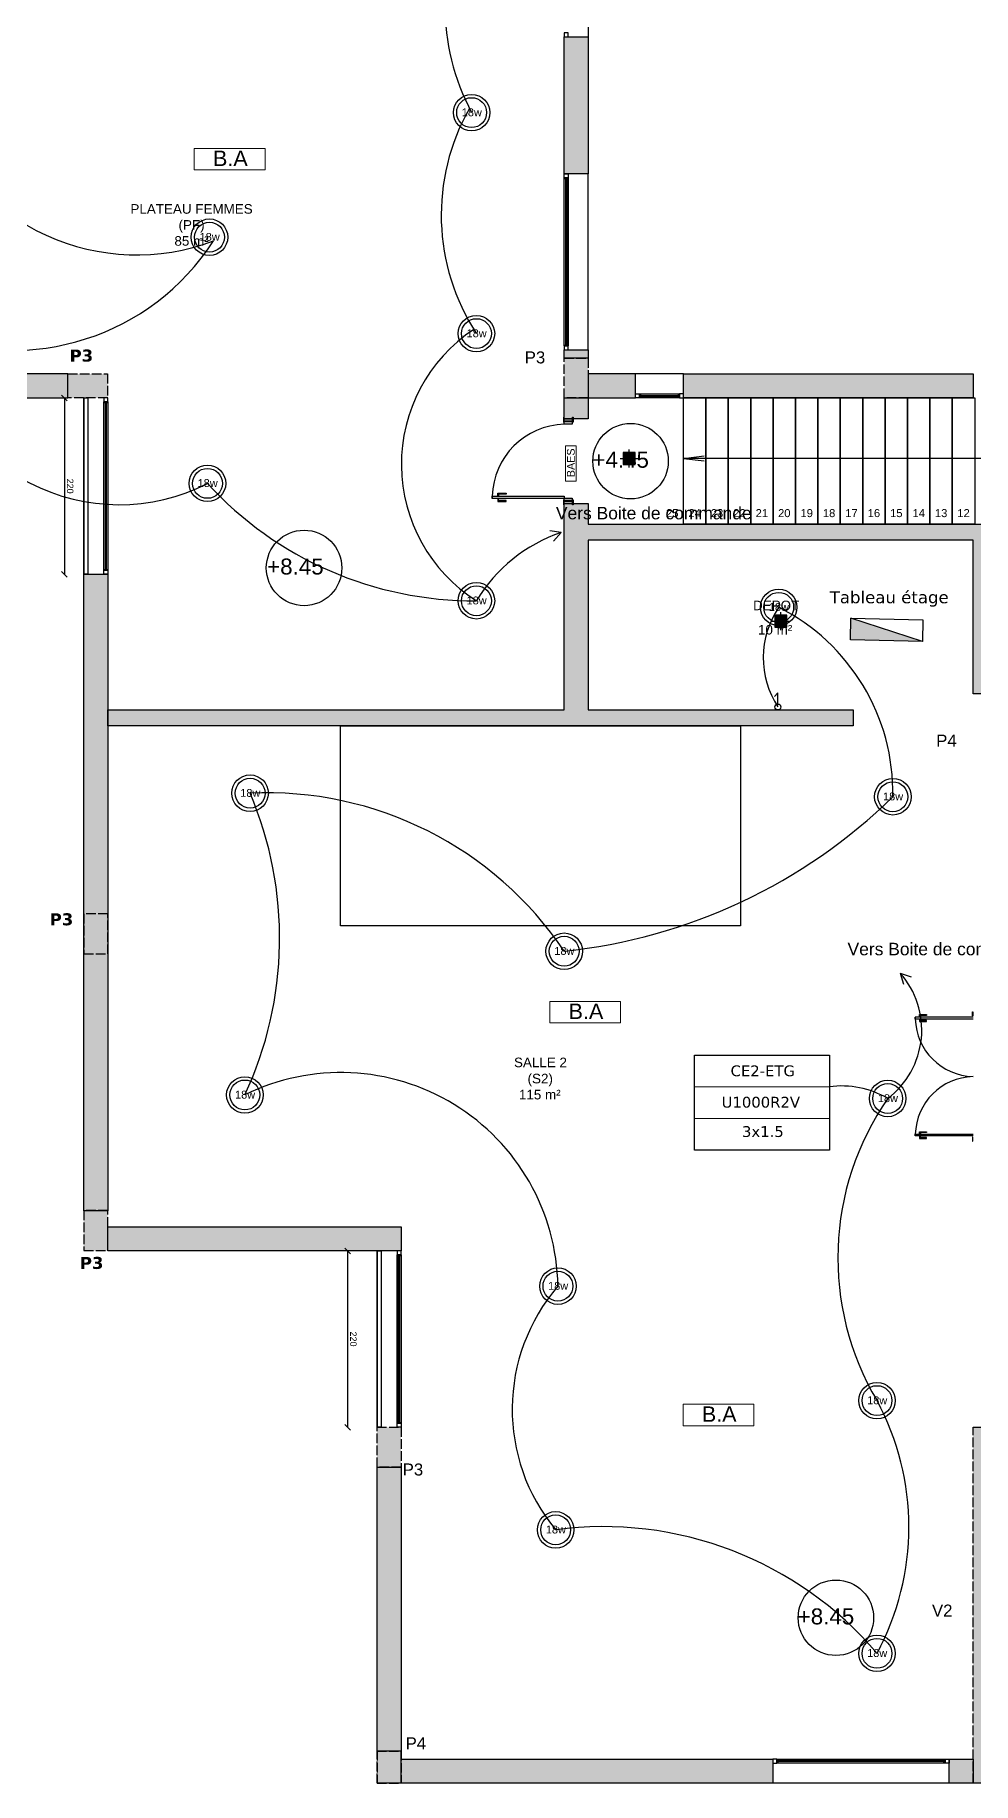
# Model space of a CAD drawing. Header units: millimetres. Extents: x 31778 to 54642, y 18502 to 28743.
# Drawn here: x 50602 to 51774, y 19860 to 22045 of the extents above; entities that cross this region are included whole.
import ezdxf
from ezdxf.enums import TextEntityAlignment as Align

# ---------------------------------------------------------------- set-up
doc = ezdxf.new("R2010")
doc.units = ezdxf.units.MM
doc.linetypes.add('ACAD_ISO02W100', pattern=[15, 12, -3])
doc.linetypes.add('ACAD_ISO03W100', pattern=[30, 12, -18])
for name, color, linetype in [('BS', 1, 'Continuous'), ('CIRCUITS ECLAIRAGE', 1, 'Continuous'), ('MUR BAS', 7, 'Continuous'), ('Plan Archi', 8, 'Continuous')]:
    doc.layers.add(name, color=color, linetype=linetype)
doc.layers.add('STRUCTURE POUTRES', color=5, linetype='ACAD_ISO03W100', lineweight=20)
doc.styles.add('ARIAL', font='arial.ttf')
doc.styles.add('CARTOUCHE', font='verdana.ttf')
doc.styles.get("Standard").update_dxf_attribs({"font": 'arial.ttf'})
doc.styles.add('STD', font='arial.ttf')
doc.styles.add('Verdana', font='verdana.ttf')
doc.dimstyles.new('Copie1.50', dxfattribs={"dimtxt": 8, "dimasz": 7, "dimexe": 0.18, "dimexo": 0.0625, "dimgap": 3, "dimtad": 3, "dimdec": 0, "dimzin": 0, "dimdsep": 46, "dimtxsty": 'Standard', "dimblk1": 'OBLIQUE', "dimblk2": 'OBLIQUE', "dimsah": 1, "dimcen": 0.09, "dimse1": 1, "dimse2": 1, "dimclrt": 256, "dimadec": 0, "dimazin": 0, "dimtfac": 1, "dimtdec": 0, "dimtofl": 0, "dimtmove": 0, "dimatfit": 3, "dimfxl": 1, "dimtolj": 1, "dimtzin": 0, "dimarcsym": 0})

# ---------------------------------------------------------------- blocks, each defined once
blk = doc.blocks.new('_OBLIQUE')
at = {"color": 0, "linetype": 'ByBlock'}
blk.add_line((-0.5, -0.5), (0.5, 0.5), dxfattribs=at)
blk = doc.blocks.new('*D196')
at = {"layer": 'Defpoints', "color": 0, "transparency": 16777216}
for p in [(50663, 21591.4), (50638.8, 21371), (50663, 21371)]:
    blk.add_point(p, dxfattribs=at)
at = {"layer": 'Plan Archi', "color": 0, "lineweight": -2, "transparency": 16777216}
blk.add_line((50638.8, 21591.4), (50638.8, 21371), dxfattribs=at)
at = {"layer": 'Plan Archi', "color": 0, "lineweight": -2, "transparency": 16777216, "xscale": 7, "yscale": 7, "zscale": 7}
for p, rotation in [((50638.8, 21591.4), 90), ((50638.8, 21371), 270)]:
    blk.add_blockref('_OBLIQUE', p, dxfattribs=dict(at, rotation=rotation))
at = {"layer": 'Plan Archi', "transparency": 16777216, "insert": (50645.9, 21481.2), "char_height": 8, "attachment_point": 5, "rotation": 270}
blk.add_mtext('\\A1;220', dxfattribs=at)
blk = doc.blocks.new('18w')
at = {"layer": 'MUR BAS', "color": 1}
for radius in [46.6, 38.1]:
    blk.add_circle((54837.7, -12071.2), radius, dxfattribs=at)
at = {"layer": 'MUR BAS', "color": 1, "insert": (54812.6, -12060.4), "char_height": 20, "attachment_point": 1}
blk.add_mtext_dynamic_manual_height_columns('18w', width=53.485, gutter_width=100, heights=[0], dxfattribs=at)
blk = doc.blocks.new('interrupteur simple allumage')
at = {"color": 3}
for p, q in [((0, -27473), (-13941, -42319)), ((0, -73626), (0, -27473))]:
    blk.add_line(p, q, dxfattribs=at)
blk.add_circle((0, -85871), 12245, dxfattribs=at)
blk = doc.blocks.new('tableau electrique')
at = {"lineweight": -2}
blk.add_hatch(color=0, dxfattribs=at).paths.add_polyline_path([(1445.12, 476.143), (1445.12, 476.323), (1444.52, 476.143)])
at = {"color": 0, "lineweight": -2}
blk.add_line((1444.52, 476.143), (1445.12, 476.323), dxfattribs=at)
blk.add_lwpolyline([(1444.52, 476.143), (1445.12, 476.143), (1445.12, 476.323), (1444.52, 476.323)], close=True, dxfattribs=at)
blk = doc.blocks.new('BS')
at = {"layer": 'BS', "color": 5, "lineweight": 20}
blk.add_lwpolyline([(-0.073, 0.734), (0.373, 0.734), (0.373, -0.74), (-0.073, -0.74)], close=True, dxfattribs=at)
at = {"layer": 'BS', "insert": (-0.014, -0.574), "char_height": 0.3211, "width": 1.19868, "attachment_point": 1, "rotation": 90, "style": 'STD'}
blk.add_mtext('BAES', dxfattribs=at)
blk = doc.blocks.new("bloc d'ambiance")
at = {"layer": 'BS', "color": 5, "lineweight": 20}
blk.add_lwpolyline([(22.1, 6.7), (22.1, -6.7), (-22.1, -6.7), (-22.1, 6.7)], close=True, dxfattribs=at)
at = {"layer": 'BS', "insert": (-10.4, 5.4), "char_height": 9.63, "width": 35.96, "attachment_point": 1, "style": 'STD'}
blk.add_mtext('B.A', dxfattribs=at)
blk = doc.blocks.new('ETIQ ECL')
at = {"color": 6, "linetype": 'ByBlock'}
blk.add_lwpolyline([(-28.09, 19.8), (28.09, 19.8), (28.09, -19.8), (-28.09, -19.8)], close=True, dxfattribs=at)
at = {"layer": 'STRUCTURE POUTRES', "color": 6, "linetype": 'ByBlock'}
for points in [[(-28.09, 19.8), (28.09, 19.8), (28.09, 6.6), (-28.09, 6.6)], [(-28.09, 6.6), (28.09, 6.6), (28.09, -6.6), (-28.09, -6.6)], [(-28.09, -6.6), (28.09, -6.6), (28.09, -19.8), (-28.09, -19.8)]]:
    blk.add_lwpolyline(points, close=True, dxfattribs=at)
at = {"layer": 'STRUCTURE POUTRES', "color": 6, "linetype": 'ByBlock', "style": 'Verdana'}
for tag, p in [('CIRCUIT', (0.33, 10.99)), ('CABLE', (-0.49, -2.08)), ('SECTION', (0.37, -14.32))]:
    blk.add_attdef(tag, text='', height=4.5, dxfattribs=at).set_placement(p, align=Align.CENTER)
blk = doc.blocks.new('FLECHZ')
at = {"color": 6}
for q in [(-13.5, 5), (-3.4, 14)]:
    blk.add_line((0, 0), q, dxfattribs=at)

msp = doc.modelspace()

# ---------------------------------------------------------------- hatches: boundary and pattern name
at = {"layer": 'Plan Archi'}
h = msp.add_hatch(color=256, dxfattribs=at)
h.dxf.hatch_style = 1
h.paths.add_polyline_path([(51263.537, 22042.688), (51293.537, 22042.688), (51293.537, 21871.417), (51263.537, 21871.417)])
h = msp.add_hatch(color=256, dxfattribs=at)
h.dxf.hatch_style = 1
h.paths.add_polyline_path([(51263.537, 21651.417), (51293.537, 21651.417), (51293.537, 21641.175), (51263.537, 21641.175)])
at = {"layer": 'Plan Archi', "linetype": 'ACAD_ISO02W100'}
h = msp.add_hatch(color=256, dxfattribs=at)
h.dxf.hatch_style = 1
h.paths.add_polyline_path([(51263.537, 21641.175), (51293.537, 21641.175), (51293.537, 21591.417), (51263.537, 21591.417)])
for points in [[(51263.537, 21641.175), (51293.537, 21641.175), (51293.537, 21591.417), (51263.537, 21591.417)], [(50643.001, 21621.417), (50692.823, 21621.417), (50692.823, 21591.596), (50643.001, 21591.596)], [(50663.001, 20896.496), (50693.001, 20896.496), (50693.001, 20946.496), (50663.001, 20946.496)], [(50663.028, 20525.667), (50693.028, 20525.667), (50693.028, 20575.667), (50663.028, 20575.667)], [(51029.441, 20304.917), (51059.441, 20304.917), (51059.441, 20254.917), (51029.441, 20254.917)], [(51059.441, 19860.191), (51059.441, 19900.191), (51029.441, 19900.191), (51029.441, 19860.191)]]:
    msp.add_hatch(color=256, dxfattribs=at).paths.add_polyline_path(points)
at = {"layer": 'Plan Archi'}
h = msp.add_hatch(color=256, dxfattribs=at)
h.dxf.hatch_style = 1
h.paths.add_polyline_path([(50643.001, 21621.507), (50331.871, 21621.417), (50331.871, 21591.417), (50643.001, 21591.507)])
h = msp.add_hatch(color=256, dxfattribs=at)
h.dxf.hatch_style = 1
h.paths.add_polyline_path([(51352.407, 21591.417), (51352.407, 21621.417), (51293.537, 21621.417), (51293.537, 21591.417)])
h = msp.add_hatch(color=256, dxfattribs=at)
h.dxf.hatch_style = 1
h.paths.add_polyline_path([(51412.407, 21621.417), (51774.293, 21621.417), (51774.293, 21591.417), (51412.407, 21591.417)])
h = msp.add_hatch(color=256, dxfattribs=at)
h.dxf.hatch_style = 1
h.paths.add_polyline_path([(51263.537, 21591.417), (51293.537, 21591.417), (51293.537, 21565.514), (51263.537, 21565.514)])
at = {"layer": 'Plan Archi', "true_color": 0xffffff}
h = msp.add_hatch(color=7, dxfattribs=at)
h.dxf.hatch_style = 1
h.paths.add_polyline_path([(51337.144, 21508.465), (51352.144, 21508.465), (51352.144, 21523.465), (51337.144, 21523.465)])
at = {"layer": 'Plan Archi'}
h = msp.add_hatch(color=256, dxfattribs=at)
h.dxf.hatch_style = 1
edge = h.paths.add_edge_path()
edge.add_arc((51344.644, 21515.965), 2.727, 0, 360, ccw=False)
h = msp.add_hatch(color=256, dxfattribs=at)
h.dxf.hatch_style = 1
h.paths.add_polyline_path([(51293.537, 21413.532), (51293.537, 21201.532), (51624.293, 21201.532), (51624.293, 21181.532), (50693.017, 21181.531), (50693.017, 21201.531), (51263.537, 21201.532), (51263.537, 21459.433), (51293.537, 21459.433), (51293.537, 21433.532), (51804.356, 21433.532), (51804.356, 21221.533), (51774.293, 21221.533), (51774.293, 21413.532)])
h = msp.add_hatch(color=256, dxfattribs=at)
h.dxf.hatch_style = 1
h.paths.add_polyline_path([(50662.988, 21371.024), (50693.015, 21371.024), (50693.028, 20575.31), (50663.001, 20575.31)])
at = {"layer": 'Plan Archi', "true_color": 0xffffff}
h = msp.add_hatch(color=7, dxfattribs=at)
h.dxf.hatch_style = 1
h.paths.add_polyline_path([(51526.447, 21305.032), (51541.447, 21305.032), (51541.447, 21320.032), (51526.447, 21320.032)])
at = {"layer": 'Plan Archi'}
h = msp.add_hatch(color=256, dxfattribs=at)
h.dxf.hatch_style = 1
edge = h.paths.add_edge_path()
edge.add_arc((51533.947, 21312.532), 2.727, 0, 360, ccw=False)
h = msp.add_hatch(color=256, dxfattribs=at)
h.dxf.hatch_style = 1
h.paths.add_polyline_path([(51059.441, 20525.31), (50693.028, 20525.31), (50693.028, 20555.31), (51059.441, 20555.31)])
at = {"layer": 'Plan Archi', "linetype": 'ACAD_ISO02W100'}
h = msp.add_hatch(color=256, dxfattribs=at)
h.dxf.hatch_style = 1
h.paths.add_polyline_path([(51029.441, 20304.917), (51059.441, 20304.917), (51059.441, 20254.917), (51029.441, 20254.917)])
h = msp.add_hatch(color=256, dxfattribs=at)
h.dxf.hatch_style = 1
h.paths.add_polyline_path([(51774.293, 20304.917), (51804.407, 20304.917), (51804.407, 19860.191), (51774.293, 19860.191)])
at = {"layer": 'Plan Archi'}
h = msp.add_hatch(color=256, dxfattribs=at)
h.dxf.hatch_style = 1
h.paths.add_polyline_path([(51029.441, 20254.917), (51059.441, 20254.917), (51059.441, 19900.191), (51029.441, 19900.191)])
at = {"layer": 'Plan Archi', "linetype": 'ACAD_ISO02W100'}
h = msp.add_hatch(color=256, dxfattribs=at)
h.dxf.hatch_style = 1
h.paths.add_polyline_path([(51029.441, 19900.191), (51059.441, 19900.191), (51059.441, 19860.191), (51029.441, 19860.191)])
at = {"layer": 'Plan Archi'}
h = msp.add_hatch(color=256, dxfattribs=at)
h.dxf.hatch_style = 1
h.paths.add_polyline_path([(51059.441, 19890.191), (51524.293, 19890.191), (51524.293, 19860.191), (51059.441, 19860.191)])
h = msp.add_hatch(color=256, dxfattribs=at)
h.dxf.hatch_style = 1
h.paths.add_polyline_path([(51744.293, 19890.191), (51774.293, 19890.191), (51774.293, 19860.191), (51744.293, 19860.191)])

# ---------------------------------------------------------------- linework, layer by layer
at = {"layer": 'CIRCUITS ECLAIRAGE', "color": 6}
for centre, radius, start, end in [((51400.928, 22082.599), 286.733, 152.043809, 207.966176), ((50729.091, 22043.131), 272.807, 200.378273, 290.573014), ((51380.482, 21819.829), 270.782, 150.440131, 213.112987), ((50573.966, 21949.563), 298.644, 248.393908, 327.185664), ((51262.145, 21508.682), 202.23, 123.570286, 237.563756), ((50707.137, 21700.004), 241.967, 187.797675, 297.156976), ((51150.401, 21788.841), 450.851, 222.420661, 270.416324), ((51322.679, 21236.256), 197.266, 108.638212, 148.950188), ((51624.602, 21266.777), 112.469, 145.924797, 213.1927), ((51414.215, 21097.739), 259.982, 358.960921, 63.197743), ((50444.518, 20916.155), 463.275, 334.985668, 23.035159), ((50892.078, 20650.896), 447.041, 33.849852, 92.721227), ((51191.621, 21585.982), 689.815, 275.968154, 314.387706), ((51602.842, 20801.504), 107.399, 307.108445, 41.402958), ((50984.303, 20476.93), 271.296, 0.91793, 116.24362), ((51610.046, 20617.716), 113.789, 59.59296, 97.688042), ((51954.938, 20516.646), 349.606, 145.263342, 210.686575), ((51434.43, 20327.297), 236.014, 139.276046, 219.657922), ((51360.766, 20180.263), 333.328, 331.712069, 28.287931), ((51312.432, 19732.519), 448.148, 40.286836, 97.655592)]:
    msp.add_arc(centre, radius, start, end, dxfattribs=at)
at = {"layer": 'Plan Archi'}
for p, q in [((51263.537, 22042.688), (51293.537, 22042.688)), ((51263.537, 21871.417), (51263.537, 22042.688)), ((51293.537, 22042.688), (51293.537, 21871.417)), ((51293.537, 21871.417), (51263.537, 21871.417)), ((51263.537, 21656.417), (51263.537, 21866.417)), ((51268.537, 21866.417), (51268.537, 21656.417)), ((51263.537, 21651.417), (51293.537, 21651.417)), ((51263.537, 21641.175), (51263.537, 21651.417)), ((51293.537, 21641.175), (51263.537, 21641.175)), ((51293.537, 21651.417), (51293.537, 21641.175)), ((51352.407, 21621.417), (51293.537, 21621.417)), ((51293.537, 21621.417), (51293.537, 21591.417)), ((51352.407, 21591.417), (51352.407, 21621.417)), ((51412.407, 21621.417), (51774.293, 21621.417)), ((51412.407, 21591.417), (51412.407, 21621.417)), ((51774.293, 21621.417), (51774.293, 21591.417)), ((50663.001, 21371.024), (50663.001, 21591.417)), ((50663.001, 21591.417), (50668.001, 21591.417)), ((50668.001, 21591.417), (50668.001, 21371.024)), ((51263.537, 21591.417), (51293.537, 21591.417)), ((51263.537, 21565.514), (51263.537, 21591.417)), ((51293.537, 21591.417), (51293.537, 21565.514)), ((51293.537, 21591.417), (51352.407, 21591.417)), ((51357.407, 21596.417), (51407.407, 21596.417)), ((51407.407, 21591.417), (51357.407, 21591.417)), ((51774.293, 21591.417), (51412.407, 21591.417)), ((50688.001, 21376.024), (50688.001, 21586.417)), ((50693.001, 21586.417), (50693.001, 21376.024)), ((51263.384, 21567.501), (51262.467, 21567.501)), ((51262.467, 21567.501), (51262.467, 21561.233)), ((51263.384, 21561.233), (51263.384, 21567.501)), ((51273.689, 21567.501), (51274.606, 21567.501)), ((51273.689, 21561.233), (51273.689, 21567.501)), ((51274.606, 21567.501), (51274.606, 21561.233)), ((51262.467, 21561.233), (51263.384, 21561.233)), ((51263.537, 21565.514), (51273.537, 21565.514)), ((51263.537, 21562.303), (51263.537, 21565.514)), ((51293.537, 21565.514), (51263.537, 21565.514)), ((51273.537, 21562.303), (51263.537, 21562.303)), ((51263.537, 21561.845), (51273.537, 21561.845)), ((51263.537, 21558.634), (51263.537, 21561.845)), ((51273.537, 21558.634), (51263.537, 21558.634)), ((51273.537, 21565.514), (51273.537, 21562.303)), ((51273.537, 21561.845), (51273.537, 21558.634)), ((51274.606, 21561.233), (51273.689, 21561.233)), ((51173.525, 21468.634), (51263.537, 21468.634)), ((51173.525, 21465.992), (51173.525, 21468.634)), ((51173.525, 21468.634), (51173.525, 21465.992)), ((51263.537, 21465.992), (51173.525, 21465.992)), ((51180.238, 21472.59), (51190.965, 21472.59)), ((51180.238, 21468.796), (51180.238, 21472.59)), ((51180.238, 21465.83), (51180.238, 21462.036)), ((51180.238, 21462.036), (51190.965, 21462.036)), ((51190.965, 21471.218), (51181.367, 21471.218)), ((51181.367, 21471.218), (51181.367, 21468.715)), ((51181.367, 21463.408), (51181.367, 21465.911)), ((51190.965, 21463.408), (51181.367, 21463.408)), ((51190.965, 21472.59), (51190.965, 21471.218)), ((51190.965, 21462.036), (51190.965, 21463.408)), ((51263.384, 21464.019), (51262.467, 21464.019)), ((51262.467, 21464.019), (51262.467, 21457.751)), ((51262.467, 21457.751), (51263.384, 21457.751)), ((51263.384, 21457.751), (51263.384, 21464.019)), ((51263.537, 21468.634), (51263.537, 21465.992)), ((51263.537, 21466.313), (51273.537, 21466.313)), ((51263.537, 21463.102), (51263.537, 21466.313)), ((51263.537, 21459.433), (51263.537, 21466.313)), ((51263.537, 21459.586), (51263.537, 21463.866)), ((51273.537, 21463.102), (51263.537, 21463.102)), ((51263.537, 21462.643), (51273.537, 21462.643)), ((51273.537, 21459.433), (51263.537, 21459.433)), ((51263.537, 21201.532), (51263.537, 21459.433)), ((51263.537, 21459.433), (51293.537, 21459.433)), ((51273.537, 21466.313), (51273.537, 21463.102)), ((51273.537, 21462.643), (51273.537, 21459.433)), ((51273.689, 21464.019), (51274.606, 21464.019)), ((51273.689, 21457.751), (51273.689, 21464.019)), ((51274.606, 21457.751), (51273.689, 21457.751)), ((51274.606, 21464.019), (51274.606, 21457.751)), ((51293.537, 21459.433), (51293.537, 21433.532)), ((51293.537, 21433.532), (51804.356, 21433.532)), ((51293.537, 21413.532), (51293.537, 21201.532)), ((51774.293, 21413.532), (51293.537, 21413.532)), ((51774.293, 21221.533), (51774.293, 21413.532)), ((50668.001, 21371.024), (50663.001, 21371.024)), ((51804.356, 21221.533), (51774.293, 21221.533)), ((50693.017, 21201.531), (51263.537, 21201.532)), ((50693.017, 21181.531), (50693.017, 21201.531)), ((51293.537, 21201.532), (51624.293, 21201.532)), ((51624.293, 21201.532), (51624.293, 21181.532)), ((51624.293, 21181.532), (50693.017, 21181.531)), ((50983.647, 20931.532), (50983.647, 21181.532)), ((50983.647, 21181.532), (51483.647, 21181.532)), ((51483.647, 21181.532), (51483.647, 20931.532)), ((51483.647, 20931.532), (50983.647, 20931.532)), ((51773.436, 20819.037), (51773.436, 20824.059)), ((51773.436, 20824.059), (51774.171, 20824.059)), ((51774.171, 20824.059), (51774.171, 20819.037)), ((51774.293, 20817.457), (51702.169, 20817.457)), ((51702.169, 20817.457), (51702.169, 20815.339)), ((51702.169, 20815.339), (51702.169, 20817.457)), ((51702.169, 20815.339), (51774.293, 20815.339)), ((51707.548, 20820.627), (51716.143, 20820.627)), ((51707.548, 20817.586), (51707.548, 20820.627)), ((51707.548, 20815.21), (51707.548, 20812.17)), ((51707.548, 20812.17), (51716.143, 20812.17)), ((51716.143, 20819.527), (51708.453, 20819.527)), ((51708.453, 20819.527), (51708.453, 20817.522)), ((51708.453, 20813.269), (51708.453, 20815.274)), ((51716.143, 20813.269), (51708.453, 20813.269)), ((51716.143, 20820.627), (51716.143, 20819.527)), ((51716.143, 20812.17), (51716.143, 20813.269)), ((51774.171, 20819.037), (51773.436, 20819.037)), ((51702.169, 20671.109), (51774.293, 20671.109)), ((51702.169, 20668.992), (51702.169, 20671.109)), ((51702.169, 20671.109), (51702.169, 20668.992)), ((51707.548, 20674.279), (51716.143, 20674.279)), ((51707.548, 20671.239), (51707.548, 20674.279)), ((51716.143, 20673.18), (51708.453, 20673.18)), ((51708.453, 20673.18), (51708.453, 20671.174)), ((51716.143, 20674.279), (51716.143, 20673.18)), ((51774.293, 20668.992), (51702.169, 20668.992)), ((51707.548, 20668.862), (51707.548, 20665.822)), ((51707.548, 20665.822), (51716.143, 20665.822)), ((51708.453, 20666.922), (51708.453, 20668.927)), ((51716.143, 20666.922), (51708.453, 20666.922)), ((51716.143, 20665.822), (51716.143, 20666.922)), ((51774.171, 20667.412), (51773.436, 20667.412)), ((51773.436, 20667.412), (51773.436, 20662.389)), ((51773.436, 20662.389), (51774.171, 20662.389)), ((51774.171, 20662.389), (51774.171, 20667.412)), ((50693.028, 20525.31), (50693.028, 20555.31)), ((50693.028, 20555.31), (51059.441, 20555.31)), ((51059.441, 20555.31), (51059.441, 20525.31)), ((51059.441, 20525.31), (50693.028, 20525.31)), ((50992.76, 20525.31), (50992.76, 20304.917)), ((51029.441, 20304.917), (51029.441, 20525.31)), ((51029.441, 20525.31), (51034.441, 20525.31)), ((51034.441, 20525.31), (51034.441, 20304.917)), ((51054.441, 20309.917), (51054.441, 20520.31)), ((51059.441, 20520.31), (51059.441, 20309.917)), ((51034.441, 20304.917), (51029.441, 20304.917)), ((51029.441, 20254.917), (51059.441, 20254.917)), ((51029.441, 19900.191), (51029.441, 20254.917)), ((51059.441, 20254.917), (51059.441, 19900.191)), ((51059.441, 19900.191), (51029.441, 19900.191)), ((51059.441, 19890.191), (51524.293, 19890.191)), ((51059.441, 19860.191), (51059.441, 19890.191)), ((51524.293, 19890.191), (51524.293, 19860.191)), ((51529.293, 19890.191), (51739.293, 19890.191)), ((51739.293, 19885.191), (51529.293, 19885.191)), ((51744.293, 19890.191), (51774.293, 19890.191)), ((51744.293, 19860.191), (51744.293, 19890.191)), ((51774.293, 19890.191), (51774.293, 19860.191)), ((53935.147, 19860.191), (51029.441, 19860.191)), ((51524.293, 19860.191), (51059.441, 19860.191)), ((51774.293, 19860.191), (51744.293, 19860.191))]:
    msp.add_line(p, q, dxfattribs=at)
at = {"layer": 'Plan Archi', "linetype": 'ACAD_ISO02W100'}
for p, q in [((51263.537, 21641.175), (51293.537, 21641.175)), ((51263.537, 21591.417), (51263.537, 21641.175)), ((51263.537, 21641.175), (51293.537, 21641.175)), ((51263.537, 21591.417), (51263.537, 21641.175)), ((51293.537, 21641.175), (51293.537, 21591.417)), ((51293.537, 21641.175), (51293.537, 21591.417)), ((51293.537, 21591.417), (51263.537, 21591.417)), ((51293.537, 21591.417), (51263.537, 21591.417)), ((51029.441, 20304.917), (51059.441, 20304.917)), ((51029.441, 20254.917), (51029.441, 20304.917)), ((51029.441, 20304.917), (51059.441, 20304.917)), ((51029.441, 20254.917), (51029.441, 20304.917)), ((51059.441, 20304.917), (51059.441, 20254.917)), ((51059.441, 20304.917), (51059.441, 20254.917)), ((51774.293, 20304.917), (51804.407, 20304.917)), ((51774.293, 19860.191), (51774.293, 20304.917)), ((51059.441, 20254.917), (51029.441, 20254.917)), ((51059.441, 20254.917), (51029.441, 20254.917)), ((51029.441, 19900.191), (51059.441, 19900.191)), ((51029.441, 19860.191), (51029.441, 19900.191)), ((51059.441, 19900.191), (51029.441, 19900.191)), ((51029.441, 19900.191), (51029.441, 19860.191)), ((51059.441, 19900.191), (51059.441, 19860.191)), ((51059.441, 19860.191), (51059.441, 19900.191)), ((51059.441, 19860.191), (51029.441, 19860.191)), ((51029.441, 19860.191), (51059.441, 19860.191)), ((51804.407, 19860.191), (51774.293, 19860.191))]:
    msp.add_line(p, q, dxfattribs=at)
at = {"layer": 'Plan Archi'}
for points in [[(51293.537, 22262.688), (51293.537, 22042.688)], [(51293.537, 21651.417), (51293.537, 21871.417)], [(51412.407, 21621.417), (51352.407, 21621.417)], [(50663.001, 21591.417), (50663.001, 21371.024)], [(51344.644, 21504.715), (51344.644, 21527.215)], [(51333.394, 21515.965), (51355.894, 21515.965)], [(51412.407, 21515.965), (51438.15, 21518.959)], [(51412.407, 21515.965), (51438.15, 21512.972)], [(51881.897, 21515.965), (51412.463, 21515.965)], [(51522.697, 21312.532), (51545.197, 21312.532)], [(51533.947, 21301.282), (51533.947, 21323.782)], [(51029.441, 20525.31), (51029.441, 20304.917)]]:
    msp.add_lwpolyline(points, dxfattribs=at)
for points in [[(51268.537, 22042.688), (51268.537, 22047.688), (51263.537, 22047.688), (51263.537, 22042.688)], [(51268.537, 21871.417), (51268.537, 21866.417), (51263.537, 21866.417), (51263.537, 21871.417)], [(51267.287, 21866.417), (51267.287, 21864.917), (51264.787, 21864.917), (51264.787, 21866.417)], [(51265.537, 21657.917), (51265.537, 21864.917), (51266.537, 21864.917), (51266.537, 21657.917)], [(51268.537, 21651.417), (51268.537, 21656.417), (51263.537, 21656.417), (51263.537, 21651.417)], [(51267.287, 21656.417), (51267.287, 21657.917), (51264.787, 21657.917), (51264.787, 21656.417)], [(50643.001, 21621.507), (50331.871, 21621.417), (50331.871, 21591.417), (50643.001, 21591.507)], [(50688.001, 21591.417), (50688.001, 21586.417), (50693.001, 21586.417), (50693.001, 21591.417)], [(51352.407, 21596.417), (51357.407, 21596.417), (51357.407, 21591.417), (51352.407, 21591.417)], [(51357.407, 21595.167), (51358.907, 21595.167), (51358.907, 21592.667), (51357.407, 21592.667)], [(51405.907, 21593.417), (51358.907, 21593.417), (51358.907, 21594.417), (51405.907, 21594.417)], [(51407.407, 21595.167), (51405.907, 21595.167), (51405.907, 21592.667), (51407.407, 21592.667)], [(51412.407, 21596.417), (51407.407, 21596.417), (51407.407, 21591.417), (51412.407, 21591.417)], [(51412.407, 21433.532), (51412.407, 21591.417), (51440.407, 21591.417), (51440.407, 21433.532)], [(51440.407, 21433.532), (51440.407, 21591.417), (51468.407, 21591.417), (51468.407, 21433.532)], [(51468.407, 21433.532), (51468.407, 21591.417), (51496.407, 21591.417), (51496.407, 21433.532)], [(51496.407, 21433.532), (51496.407, 21591.417), (51524.407, 21591.417), (51524.407, 21433.532)], [(51524.407, 21433.532), (51524.407, 21591.417), (51552.407, 21591.417), (51552.407, 21433.532)], [(51552.407, 21433.532), (51552.407, 21591.417), (51580.407, 21591.417), (51580.407, 21433.532)], [(51580.407, 21433.532), (51580.407, 21591.417), (51608.407, 21591.417), (51608.407, 21433.532)], [(51608.407, 21433.532), (51608.407, 21591.417), (51636.407, 21591.417), (51636.407, 21433.532)], [(51636.407, 21433.532), (51636.407, 21591.417), (51664.407, 21591.417), (51664.407, 21433.532)], [(51664.407, 21433.532), (51664.407, 21591.417), (51692.407, 21591.417), (51692.407, 21433.532)], [(51692.407, 21433.532), (51692.407, 21591.417), (51720.407, 21591.417), (51720.407, 21433.532)], [(51720.407, 21433.532), (51720.407, 21591.417), (51748.407, 21591.417), (51748.407, 21433.532)], [(51748.407, 21433.532), (51748.407, 21591.417), (51776.407, 21591.417), (51776.407, 21433.532)], [(50689.251, 21586.417), (50689.251, 21584.917), (50691.751, 21584.917), (50691.751, 21586.417)], [(50691.001, 21584.917), (50691.001, 21377.524), (50690.001, 21377.524), (50690.001, 21584.917)], [(50662.988, 21371.024), (50693.015, 21371.024), (50693.028, 20575.31), (50663.001, 20575.31)], [(50688.001, 21371.024), (50688.001, 21376.024), (50693.001, 21376.024), (50693.001, 21371.024)], [(50689.251, 21376.024), (50689.251, 21377.524), (50691.751, 21377.524), (50691.751, 21376.024)], [(51054.441, 20525.31), (51054.441, 20520.31), (51059.441, 20520.31), (51059.441, 20525.31)], [(51055.691, 20520.31), (51055.691, 20518.81), (51058.191, 20518.81), (51058.191, 20520.31)], [(51057.441, 20518.81), (51057.441, 20311.417), (51056.441, 20311.417), (51056.441, 20518.81)], [(51054.441, 20304.917), (51054.441, 20309.917), (51059.441, 20309.917), (51059.441, 20304.917)], [(51055.691, 20309.917), (51055.691, 20311.417), (51058.191, 20311.417), (51058.191, 20309.917)], [(51524.293, 19885.191), (51529.293, 19885.191), (51529.293, 19890.191), (51524.293, 19890.191)], [(51529.293, 19886.441), (51530.793, 19886.441), (51530.793, 19888.941), (51529.293, 19888.941)], [(51530.793, 19888.191), (51737.793, 19888.191), (51737.793, 19887.191), (51530.793, 19887.191)], [(51739.293, 19886.441), (51737.793, 19886.441), (51737.793, 19888.941), (51739.293, 19888.941)], [(51744.293, 19885.191), (51739.293, 19885.191), (51739.293, 19890.191), (51744.293, 19890.191)]]:
    msp.add_lwpolyline(points, close=True, dxfattribs=at)
at = {"layer": 'Plan Archi', "linetype": 'ACAD_ISO02W100'}
for points in [[(50643.001, 21621.417), (50692.823, 21621.417), (50692.823, 21591.596), (50643.001, 21591.596)], [(50663.001, 20896.496), (50693.001, 20896.496), (50693.001, 20946.496), (50663.001, 20946.496)], [(50663.028, 20525.667), (50693.028, 20525.667), (50693.028, 20575.667), (50663.028, 20575.667)]]:
    msp.add_lwpolyline(points, close=True, dxfattribs=at)
at = {"layer": 'Plan Archi', "flags": 128}
for points in [[(51337.144, 21508.465), (51352.144, 21508.465), (51352.144, 21523.465), (51337.144, 21523.465)], [(51338.507, 21509.829), (51350.78, 21509.829), (51350.78, 21522.102), (51338.507, 21522.102)], [(51526.447, 21305.032), (51541.447, 21305.032), (51541.447, 21320.032), (51526.447, 21320.032)], [(51527.81, 21306.396), (51540.083, 21306.396), (51540.083, 21318.668), (51527.81, 21318.668)]]:
    msp.add_lwpolyline(points, close=True, dxfattribs=at)
at = {"layer": 'Plan Archi'}
for centre, radius in [((51346.328, 21512.473), 47.173), ((51344.644, 21515.965), 2.727), ((50938.287, 21378.989), 47.173), ((51533.947, 21312.532), 2.727), ((51602.921, 20066.774), 47.173)]:
    msp.add_circle(centre, radius, dxfattribs=at)
for centre, radius, start, end in [((51265.981, 21466.178), 92.488, 91.514166, 178.478407), ((51776.251, 20817.307), 74.109, 181.521593, 268.485834), ((51776.251, 20669.142), 74.109, 91.514166, 178.478407)]:
    msp.add_arc(centre, radius, start, end, dxfattribs=at)

# ---------------------------------------------------------------- block references
at = {"layer": 'CIRCUITS ECLAIRAGE'}
for name, p, xscale, yscale, zscale in [('18w', (24277.2, 27863.009), 0.4899999999999999, 0.4899999999999999, 0.4899999999999999), ('18w', (23949.592, 27707.325), 0.4899999999999999, 0.4899999999999999, 0.4899999999999999), ('18w', (24283.198, 27586.777), 0.4899999999999999, 0.4899999999999999, 0.4899999999999999), ('BS', (51267.278, 21509.719, -0.077), 30, 30, 30), ('18w', (23947.099, 27399.585), 0.4899999999999999, 0.4899999999999999, 0.4899999999999999), ('18w', (24283.198, 27252.876), 0.4899999999999999, 0.4899999999999999, 0.4899999999999999), ('18w', (24660.965, 27244.665), 0.4899999999999999, 0.4899999999999999, 0.4899999999999999), ('interrupteur simple allumage', (51530.485, 21230.967), 0.0003, 0.0003, 0.0003), ('18w', (24000.375, 27012.307), 0.4899999999999999, 0.4899999999999999, 0.4899999999999999), ('18w', (24803.675, 27007.899), 0.4899999999999999, 0.4899999999999999, 0.4899999999999999), ('18w', (24392.867, 26814.78), 0.4899999999999999, 0.4899999999999999, 0.4899999999999999), ('18w', (23993.86, 26635.135), 0.4899999999999999, 0.4899999999999999, 0.4899999999999999), ('18w', (24797.16, 26630.727), 0.4899999999999999, 0.4899999999999999, 0.4899999999999999), ('18w', (24385.086, 26396.15), 0.4899999999999999, 0.4899999999999999, 0.4899999999999999), ('18w', (24783.808, 26253.102), 0.4899999999999999, 0.4899999999999999, 0.4899999999999999), ('18w', (24382.252, 26091.546), 0.4899999999999999, 0.4899999999999999, 0.4899999999999999), ('18w', (24783.808, 25937.172), 0.4899999999999999, 0.4899999999999999, 0.4899999999999999)]:
    msp.add_blockref(name, p, dxfattribs=dict(at, xscale=xscale, yscale=yscale, zscale=zscale))
at = {"layer": 'CIRCUITS ECLAIRAGE', "color": 6, "xscale": 2, "yscale": 2, "zscale": 2}
for p in [(50845.324, 21889.814, -0.077), (51289.683, 20823.677, -0.077), (51456.217, 20320.166, -0.077)]:
    msp.add_blockref("bloc d'ambiance", p, dxfattribs=at)
at = {"layer": 'CIRCUITS ECLAIRAGE', "color": 6}
for p, rotation in [((51259.634, 21423.176), 67.74199988819426), ((51683.4, 20872.532), 181.6235495585858)]:
    msp.add_blockref('FLECHZ', p, dxfattribs=dict(at, rotation=rotation))
at = {"layer": 'CIRCUITS ECLAIRAGE', "color": 5, "xscale": -150, "yscale": 150, "zscale": 150, "rotation": 358.8300881811402}
msp.add_blockref('tableau electrique', (266885.609, -54543.381), dxfattribs=at)
at = {"layer": 'CIRCUITS ECLAIRAGE', "color": 6, "linetype": 'ByBlock', "xscale": 3, "yscale": 3, "zscale": 3}
msp.add_blockref('ETIQ ECL', (51510.546, 20710.708), dxfattribs=at).add_auto_attribs({'SECTION': '3x1.5', 'CABLE': 'U1000R2V', 'CIRCUIT': 'CE2-ETG'})
at = {"layer": 'Plan Archi', "xscale": 7, "yscale": 7, "zscale": 7}
for p, rotation in [((50992.76, 20525.31), 90), ((50992.76, 20304.917), 270)]:
    msp.add_blockref('_OBLIQUE', p, dxfattribs=dict(at, rotation=rotation))

# ---------------------------------------------------------------- texts
at = {"layer": 'CIRCUITS ECLAIRAGE', "insert": (51595.217, 21349.923), "char_height": 15.0822, "width": 492.34158, "attachment_point": 1, "style": 'CARTOUCHE'}
msp.add_mtext('Tableau étage', dxfattribs=at)
at = {"layer": 'Plan Archi', "linetype": 'ByBlock', "style": 'ARIAL'}
for s, p in [('P3', (51214.037, 21634.661)), ('P4', (51728.253, 21155.633)), ('P3', (51061.518, 20244.597)), ('V2', (51722.989, 20068.293)), ('P4', (51065.166, 19902.368))]:
    msp.add_text(s, height=15, dxfattribs=at).set_placement(p)
at = {"layer": 'Plan Archi', "linetype": 'ByBlock'}
for s, height, p in [('+4.45', 20, (51298.58, 21504.249)), ('SALLE 2', 12, (51200.627, 20754.931)), ('(S2)', 12, (51217.608, 20734.727)), ('115 m²', 12, (51206.786, 20714.678))]:
    msp.add_text(s, height=height, rotation=360, dxfattribs=at).set_placement(p)
at = {"layer": 'Plan Archi', "color": 6}
for p in [(51253, 21439.743), (51617.478, 20894.844)]:
    msp.add_text('Vers Boite de commande', height=15.6, dxfattribs=at).set_placement(p)
at = {"layer": 'Plan Archi'}
for s, p in [('25', (51398.407, 21447.532)), ('24', (51426.407, 21447.532)), ('23', (51454.407, 21447.532)), ('22', (51482.407, 21447.532)), ('21', (51510.407, 21447.532)), ('20', (51538.407, 21447.532)), ('19', (51566.407, 21447.532)), ('18', (51594.407, 21447.532)), ('17', (51622.407, 21447.532)), ('16', (51650.407, 21447.532)), ('15', (51678.407, 21447.532)), ('14', (51706.407, 21447.532)), ('13', (51734.407, 21447.532)), ('12', (51762.407, 21447.532))]:
    msp.add_text(s, height=10, dxfattribs=at).set_placement(p, align=Align.MIDDLE_CENTER)
for s, p in [('DEPOT', (51499.429, 21326.108)), ('10 m²', (51505.549, 21295.772))]:
    msp.add_text(s, height=12, dxfattribs=at).set_placement(p)
at = {"layer": 'Plan Archi', "linetype": 'ByBlock'}
msp.add_text('+8.45', height=20, dxfattribs=at).set_placement((51555.173, 20058.468))
at = {"layer": 'Plan Archi'}
for s, insert, char_height, width, attachment_point in [('PLATEAU FEMMES\\P(PF)\\P85 m²', (50797.704, 21807.659), 12, 182.53376, 5), ('+8.45', (50892.095, 21390.764), 20, 133.92991, 1)]:
    msp.add_mtext(s, dxfattribs=dict(at, insert=insert, char_height=char_height, width=width, attachment_point=attachment_point))
at = {"layer": 'Plan Archi', "linetype": 'ACAD_ISO02W100', "char_height": 15, "width": 285.15421, "attachment_point": 1, "style": 'ARIAL'}
for insert in [(50645.27, 21651.945), (50620.403, 20947.314), (50658.138, 20517.786)]:
    msp.add_mtext('{\\fVerdana|b1|i0|c0|p34;P3}', dxfattribs=dict(at, insert=insert))
at = {"layer": 'Plan Archi', "insert": (50999.845, 20415.113), "char_height": 8, "attachment_point": 5, "rotation": 270}
msp.add_mtext('\\A1;220', dxfattribs=at)

# ---------------------------------------------------------------- dimensions: what is measured, and where the dimension line sits
at = {"layer": 'Plan Archi'}
dim = msp.add_aligned_dim(p1=(50663.001, 21591.417), p2=(50663.001, 21371.024), distance=-24.203, dimstyle='Copie1.50', override={"dimfxl": 0.18, "dimfxlon": 1}, dxfattribs=at)
dim.commit()
dim.dimension.update_dxf_attribs({"geometry": '*D196', "text_midpoint": (50645.883, 21481.221)})

doc.saveas('drawing.dxf')
